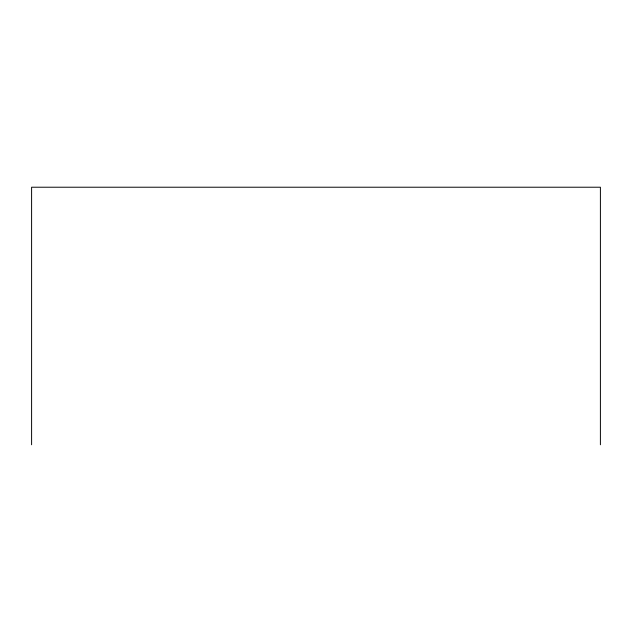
<?xml version="1.0" encoding="UTF-8"?>
<svg xmlns="http://www.w3.org/2000/svg" width="632" height="632" viewBox="0 0 632 632"><rect width="100%" height="100%" fill="white"/><g stroke="black" fill="none" stroke-linecap="round" stroke-linejoin="round"><path stroke-width="0.95" d="M600.4 444.778L600.4 187.222L31.6 187.222L31.6 444.778"/></g></svg>
